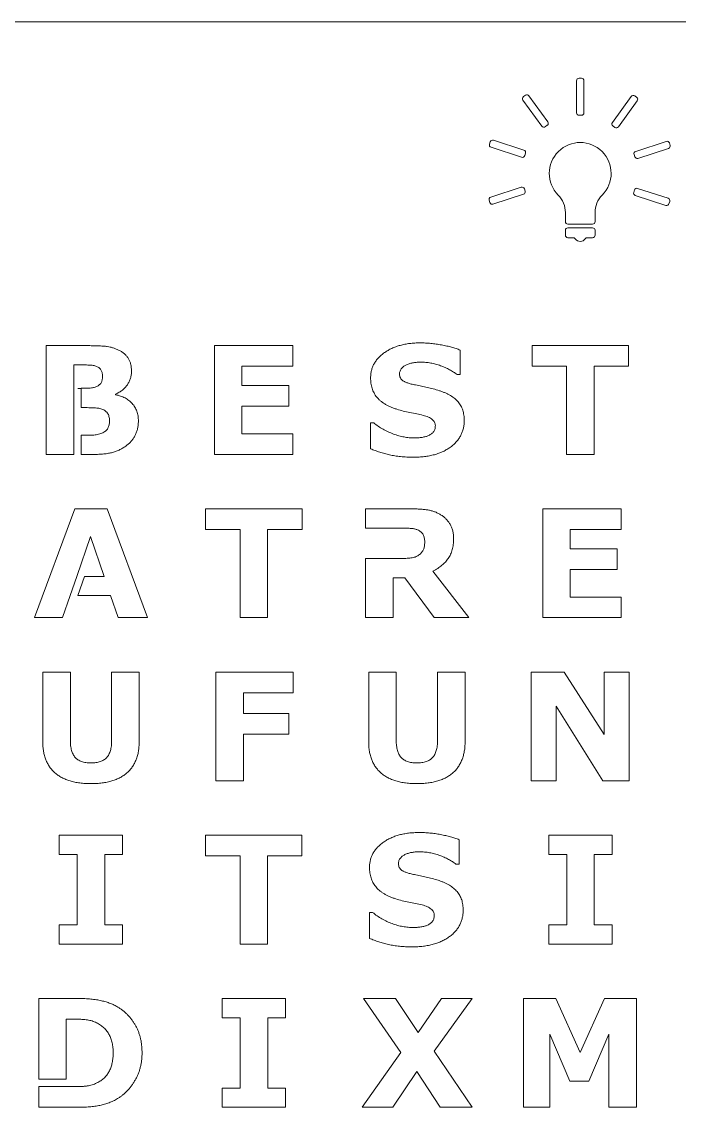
# Model space of a CAD drawing. Header units: millimetres. Extents: x -483 to 483, y -450 to 450.
# Drawn here: x -225.9 to 40.1, y 11 to 450 of the extents above; entities that cross this region are included whole.
import ezdxf

# ---------------------------------------------------------------- set-up
doc = ezdxf.new("R2010")
doc.units = ezdxf.units.MM

msp = doc.modelspace()

# ---------------------------------------------------------------- linework, layer by layer
at = {"color": 7, "linetype": 'Continuous', "lineweight": 15}
for p, q in [((483, 450), (-483, 450)), ((-1.5, 426.14), (-1.5, 413.14)), ((0.5, 427.14), (-0.5, 427.14)), ((1.5, 413.14), (1.5, 426.14)), ((-23.15, 418.3), (-15.51, 407.78)), ((-22.12, 420.28), (-22.93, 419.69)), ((-13.08, 409.54), (-20.73, 420.06)), ((20.63, 419.77), (12.99, 409.25)), ((15.42, 407.48), (23.06, 418)), ((22.84, 419.4), (22.03, 419.99)), ((-0.5, 412.14), (0.5, 412.14)), ((-14.11, 407.56), (-13.31, 408.14)), ((13.21, 407.85), (14.02, 407.26)), ((-36.39, 401.43), (-36.7, 400.48)), ((-22.77, 398.06), (-35.13, 402.07)), ((34.78, 401.6), (22.42, 397.58)), ((36.35, 400), (36.04, 400.96)), ((-36.06, 399.22), (-23.69, 395.2)), ((-22.43, 395.84), (-22.12, 396.8)), ((21.78, 396.32), (22.09, 395.37)), ((23.35, 394.73), (35.71, 398.74)), ((-23.85, 383.07), (-36.21, 379.06)), ((-22.28, 381.48), (-22.59, 382.43)), ((21.93, 381.95), (21.62, 381)), ((35.56, 378.58), (23.19, 382.6)), ((-36.85, 377.8), (-36.54, 376.84)), ((-35.28, 376.2), (-22.92, 380.22)), ((22.27, 379.74), (34.63, 375.73)), ((35.89, 376.37), (36.2, 377.32)), ((-6, 372.83), (-6, 369.15)), ((6, 369.15), (6, 372.83)), ((-6, 365.65), (-6, 363.65)), ((-5, 368.15), (5, 368.15)), ((5, 366.65), (-5, 366.65)), ((6, 363.65), (6, 365.65)), ((-5, 362.65), (-2.86, 362.65)), ((2.86, 362.65), (5, 362.65)), ((-216, 319), (-199.02, 319)), ((-216, 275), (-216, 319)), ((-147.96, 319), (-116.22, 319)), ((-147.96, 275), (-147.96, 319)), ((-116.22, 319), (-116.22, 310.65)), ((-48.57, 317.22), (-48.57, 307.3)), ((-19.49, 319), (19.49, 319)), ((-19.49, 310.65), (-19.49, 319)), ((19.49, 319), (19.49, 310.65)), ((-204.86, 311.2), (-204.86, 275)), ((-203.81, 311.2), (-204.86, 311.2)), ((-136.82, 310.65), (-136.82, 302.85)), ((-116.22, 310.65), (-136.82, 310.65)), ((-48.57, 307.3), (-49.82, 307.3)), ((-5.57, 310.65), (-19.49, 310.65)), ((-5.57, 275), (-5.57, 310.65)), ((5.57, 310.65), (5.57, 275)), ((19.49, 310.65), (5.57, 310.65)), ((-201.86, 301.73), (-203.11, 301.73)), ((-201.86, 293.94), (-201.86, 301.73)), ((-187.9, 299.4), (-187.9, 299.16)), ((-136.82, 302.85), (-117.89, 302.85)), ((-117.89, 302.85), (-117.89, 294.49)), ((-136.82, 294.49), (-136.82, 283.35)), ((-117.89, 294.49), (-136.82, 294.49)), ((-84.78, 287.81), (-83.52, 287.81)), ((-84.78, 277.28), (-84.78, 287.81)), ((-201.86, 275), (-201.86, 282.8)), ((-136.82, 283.35), (-116.22, 283.35)), ((-116.22, 283.35), (-116.22, 275)), ((-204.86, 275), (-216, 275)), ((-196.96, 275), (-201.86, 275)), ((-116.22, 275), (-147.96, 275)), ((5.57, 275), (-5.57, 275)), ((-220.64, 209), (-204.35, 253)), ((-204.35, 253), (-191.26, 253)), ((-191.26, 253), (-174.97, 209)), ((-151.49, 253), (-112.51, 253)), ((-151.49, 244.65), (-151.49, 253)), ((-112.51, 253), (-112.51, 244.65)), ((-86.84, 253), (-68.2, 253)), ((-86.84, 245.2), (-86.84, 253)), ((-15.15, 253), (16.6, 253)), ((-15.15, 209), (-15.15, 253)), ((16.6, 253), (16.6, 244.65)), ((-198.1, 241.77), (-203.64, 225.71)), ((-192.57, 225.71), (-198.1, 241.77)), ((-137.57, 244.65), (-151.49, 244.65)), ((-137.57, 209), (-137.57, 244.65)), ((-126.43, 244.65), (-126.43, 209)), ((-112.51, 244.65), (-126.43, 244.65)), ((-71.76, 245.2), (-86.84, 245.2)), ((-4.01, 244.65), (-4.01, 236.85)), ((16.6, 244.65), (-4.01, 244.65)), ((-86.84, 232.95), (-72.36, 232.95)), ((-86.84, 209), (-86.84, 232.95)), ((-4.01, 236.85), (14.93, 236.85)), ((14.93, 236.85), (14.93, 228.49)), ((-4.01, 228.49), (-4.01, 217.35)), ((14.93, 228.49), (-4.01, 228.49)), ((-203.64, 225.71), (-206.28, 217.91)), ((-203.11, 217.91), (-200.47, 225.71)), ((-200.47, 225.71), (-192.57, 225.71)), ((-75.7, 225.15), (-75.7, 209)), ((-70.91, 225.15), (-75.7, 225.15)), ((-59.1, 209), (-70.91, 225.15)), ((-59.55, 227.87), (-45.06, 209)), ((-206.28, 217.91), (-209.36, 209)), ((-189.93, 217.91), (-203.11, 217.91)), ((-186.85, 209), (-189.93, 217.91)), ((-4.01, 217.35), (16.6, 217.35)), ((16.6, 217.35), (16.6, 209)), ((-209.36, 209), (-220.64, 209)), ((-174.97, 209), (-186.85, 209)), ((-126.43, 209), (-137.57, 209)), ((-75.7, 209), (-86.84, 209)), ((-45.06, 209), (-59.1, 209)), ((16.6, 209), (-15.15, 209)), ((-217.35, 187), (-206.21, 187)), ((-217.35, 158.78), (-217.35, 187)), ((-206.21, 187), (-206.21, 159.37)), ((-189.5, 187), (-178.37, 187)), ((-189.5, 159.37), (-189.5, 187)), ((-178.37, 187), (-178.37, 158.8)), ((-147.34, 187), (-116.15, 187)), ((-147.34, 143), (-147.34, 187)), ((-116.15, 187), (-116.15, 178.65)), ((-85.56, 187), (-74.42, 187)), ((-85.56, 158.78), (-85.56, 187)), ((-74.42, 187), (-74.42, 159.37)), ((-57.71, 187), (-46.57, 187)), ((-57.71, 159.37), (-57.71, 187)), ((-46.57, 187), (-46.57, 158.8)), ((-19.79, 187), (-6.55, 187)), ((-19.79, 143), (-19.79, 187)), ((-6.55, 187), (9.73, 161.8)), ((9.73, 187), (19.76, 187)), ((9.73, 161.8), (9.73, 187)), ((19.76, 187), (19.76, 143)), ((-136.2, 178.65), (-136.2, 170.29)), ((-116.15, 178.65), (-136.2, 178.65)), ((-9.76, 173.2), (-9.76, 143)), ((9.19, 143), (-9.76, 173.2)), ((-136.2, 170.29), (-117.82, 170.29)), ((-117.82, 170.29), (-117.82, 161.94)), ((-136.2, 161.94), (-136.2, 143)), ((-117.82, 161.94), (-136.2, 161.94)), ((-136.2, 143), (-147.34, 143)), ((-9.76, 143), (-19.79, 143)), ((19.76, 143), (9.19, 143)), ((-210.7, 121), (-185.08, 121)), ((-210.7, 113.2), (-210.7, 121)), ((-185.08, 121), (-185.08, 113.2)), ((-151.52, 121), (-112.53, 121)), ((-151.52, 112.65), (-151.52, 121)), ((-112.53, 121), (-112.53, 112.65)), ((-49.01, 119.22), (-49.01, 109.3)), ((-12.7, 121), (12.92, 121)), ((-12.7, 113.2), (-12.7, 121)), ((12.92, 121), (12.92, 113.2)), ((-203.46, 113.2), (-210.7, 113.2)), ((-203.46, 84.8), (-203.46, 113.2)), ((-192.32, 113.2), (-192.32, 84.8)), ((-185.08, 113.2), (-192.32, 113.2)), ((-137.59, 112.65), (-151.52, 112.65)), ((-137.59, 77), (-137.59, 112.65)), ((-126.45, 112.65), (-126.45, 77)), ((-112.53, 112.65), (-126.45, 112.65)), ((-5.46, 113.2), (-12.7, 113.2)), ((-5.46, 84.8), (-5.46, 113.2)), ((5.68, 113.2), (5.68, 84.8)), ((12.92, 113.2), (5.68, 113.2)), ((-49.01, 109.3), (-50.25, 109.3)), ((-85.21, 89.81), (-83.96, 89.81)), ((-85.21, 79.28), (-85.21, 89.81)), ((-210.7, 84.8), (-203.46, 84.8)), ((-210.7, 77), (-210.7, 84.8)), ((-192.32, 84.8), (-185.08, 84.8)), ((-185.08, 84.8), (-185.08, 77)), ((-12.7, 84.8), (-5.46, 84.8)), ((-12.7, 77), (-12.7, 84.8)), ((5.68, 84.8), (12.92, 84.8)), ((12.92, 84.8), (12.92, 77)), ((-185.08, 77), (-210.7, 77)), ((-126.45, 77), (-137.59, 77)), ((12.92, 77), (-12.7, 77)), ((-218.97, 55), (-202.94, 55)), ((-218.97, 22.35), (-218.97, 55)), ((-144.75, 55), (-119.13, 55)), ((-144.75, 47.2), (-144.75, 55)), ((-119.13, 55), (-119.13, 47.2)), ((-87.67, 55), (-74.74, 55)), ((-72.53, 33.17), (-87.67, 55)), ((-74.74, 55), (-65.61, 41.22)), ((-65.61, 41.22), (-56.08, 55)), ((-43.67, 55), (-59.1, 33.63)), ((-56.08, 55), (-43.67, 55)), ((-22.9, 55), (-9.85, 55)), ((-22.9, 11), (-22.9, 55)), ((-9.85, 55), (-0.04, 33.09)), ((-0.04, 33.09), (9.75, 55)), ((9.75, 55), (22.77, 55)), ((22.77, 55), (22.77, 11)), ((-207.83, 46.65), (-207.83, 22.35)), ((-204.9, 46.65), (-207.83, 46.65)), ((-137.51, 47.2), (-144.75, 47.2)), ((-137.51, 18.8), (-137.51, 47.2)), ((-126.37, 47.2), (-126.37, 18.8)), ((-119.13, 47.2), (-126.37, 47.2)), ((-12.32, 40.56), (-12.32, 11)), ((-4.22, 21.58), (-12.32, 40.56)), ((11.63, 40.56), (3.54, 21.58)), ((11.63, 11), (11.63, 40.56)), ((-88.22, 11), (-72.53, 33.17)), ((-59.1, 33.63), (-43.67, 11)), ((-207.83, 22.35), (-218.97, 22.35)), ((-66.07, 25.52), (-75.85, 11)), ((-56.63, 11), (-66.07, 25.52)), ((-218.97, 19.35), (-204.9, 19.35)), ((-218.97, 11), (-218.97, 19.35)), ((-144.75, 18.8), (-137.51, 18.8)), ((-144.75, 11), (-144.75, 18.8)), ((-126.37, 18.8), (-119.13, 18.8)), ((-119.13, 18.8), (-119.13, 11)), ((3.54, 21.58), (-4.22, 21.58)), ((-203.39, 11), (-218.97, 11)), ((-119.13, 11), (-144.75, 11)), ((-75.85, 11), (-88.22, 11)), ((-43.67, 11), (-56.63, 11)), ((-12.32, 11), (-22.9, 11)), ((22.77, 11), (11.63, 11))]:
    msp.add_line(p, q, dxfattribs=at)
for centre, radius, start, end in [((-0.5, 426.14), 1, 90, 180), ((0.5, 426.14), 1, 0, 90), ((-22.34, 418.88), 1, 126, 216), ((-21.53, 419.47), 1, 36, 126), ((21.44, 419.18), 1, 54, 144), ((22.25, 418.59), 1, 324, 54), ((-0.5, 413.14), 1, 180, 270), ((0.5, 413.14), 1, 270, 0), ((-13.89, 408.95), 1, 306, 36), ((13.8, 408.66), 1, 144, 234), ((-14.7, 408.37), 1, 216, 306), ((14.61, 408.07), 1, 234, 324), ((-35.75, 400.17), 1, 162, 252), ((-35.44, 401.12), 1, 72, 162), ((0, 388.65), 12.5, 315.3254, 224.6746), ((35.09, 400.65), 1, 18, 108), ((35.4, 399.7), 1, 288, 18), ((-23.38, 396.15), 1, 252, 342), ((-23.08, 397.1), 1, 342, 72), ((22.73, 396.63), 1, 108, 198), ((23.04, 395.68), 1, 198, 288), ((-23.54, 382.12), 1, 18, 108), ((22.88, 381.65), 1, 72, 162), ((-35.9, 378.1), 1, 108, 198), ((-23.23, 381.17), 1, 288, 18), ((-16, 372.83), 10, 0, 44.6746), ((16, 372.83), 10, 135.3254, 180), ((22.58, 380.69), 1, 162, 252), ((35.25, 377.63), 1, 342, 72), ((-35.59, 377.15), 1, 198, 288), ((34.94, 376.68), 1, 252, 342), ((-5, 369.15), 1, 180, 270), ((5, 369.15), 1, 270, 0), ((-5, 365.65), 1, 90, 180), ((5, 365.65), 1, 0, 90), ((-5, 363.65), 1, 180, 270), ((-2.86, 361.65), 1, 35.0583, 90), ((0, 363.66), 2.5, 215.0583, 324.9417), ((2.86, 361.65), 1, 90, 144.9417), ((5, 363.65), 1, 270, 0)]:
    msp.add_arc(centre, radius, start, end, dxfattribs=at)
for points, knots in [([(-199.02, 319), (-198.59, 319), (-197.77, 318.99), (-196.58, 318.98), (-195.47, 318.95), (-194.46, 318.92), (-193.54, 318.86), (-192.7, 318.8), (-191.96, 318.74), (-191.08, 318.62), (-190.03, 318.44), (-188.81, 318.09), (-187.6, 317.65), (-186.81, 317.27), (-186.41, 317.09)], [0, 0, 0, 0, 0.099262, 0.19178, 0.276884, 0.355934, 0.427623, 0.492619, 0.550268, 0.602028, 0.698842, 0.796975, 0.896951, 1, 1, 1, 1]), ([(-186.41, 317.09), (-186.01, 316.87), (-185.24, 316.44), (-184.22, 315.63), (-183.35, 314.72), (-182.67, 313.69), (-182.13, 312.58), (-181.74, 311.39), (-181.52, 310.12), (-181.49, 309.25), (-181.47, 308.8)], [0, 0, 0, 0, 0.132823, 0.2592421, 0.3812591, 0.5018032, 0.6221052, 0.7433459, 0.8691319, 1, 1, 1, 1]), ([(-84.78, 306.01), (-84.76, 306.52), (-84.73, 307.52), (-84.46, 308.98), (-84.01, 310.37), (-83.4, 311.69), (-82.6, 312.93), (-81.64, 314.11), (-80.48, 315.19), (-79.17, 316.2), (-77.73, 317.12), (-76.17, 317.93), (-74.51, 318.6), (-72.76, 319.16), (-70.9, 319.58), (-68.95, 319.9), (-66.89, 320.08), (-65.49, 320.1), (-64.77, 320.11)], [0, 0, 0, 0, 0.0559369, 0.1100829, 0.1630653, 0.2158889, 0.2697104, 0.325035, 0.3828176, 0.4437768, 0.5068987, 0.5708405, 0.6363835, 0.7036995, 0.7731363, 0.8455363, 0.9211459, 1, 1, 1, 1]), ([(-64.77, 320.11), (-64.04, 320.1), (-62.57, 320.08), (-60.38, 319.92), (-58.2, 319.68), (-56.06, 319.3), (-53.99, 318.88), (-52.05, 318.39), (-50.25, 317.85), (-49.12, 317.43), (-48.57, 317.22)], [0, 0, 0, 0, 0.133176, 0.266126, 0.398568, 0.530934, 0.659943, 0.780938, 0.894299, 1, 1, 1, 1]), ([(-64.55, 312.32), (-65.03, 312.31), (-66, 312.29), (-67.44, 312.12), (-68.87, 311.84), (-69.76, 311.48), (-70.21, 311.3)], [0, 0, 0, 0, 0.2497806, 0.5010279, 0.7502511, 1, 1, 1, 1]), ([(-49.82, 307.3), (-50.29, 307.66), (-51.26, 308.37), (-52.86, 309.3), (-54.61, 310.15), (-56.49, 310.9), (-58.45, 311.54), (-60.47, 311.99), (-62.5, 312.27), (-63.87, 312.3), (-64.55, 312.32)], [0, 0, 0, 0, 0.111533, 0.227614, 0.350565, 0.479619, 0.611248, 0.741436, 0.870674, 1, 1, 1, 1]), ([(-195.62, 310.63), (-195.84, 310.71), (-196.29, 310.87), (-197.02, 311.02), (-197.82, 311.12), (-198.72, 311.17), (-199.74, 311.18), (-200.94, 311.2), (-202.31, 311.2), (-203.29, 311.2), (-203.81, 311.2)], [0, 0, 0, 0, 0.083395, 0.172985, 0.270856, 0.377586, 0.49997, 0.643449, 0.811177, 1, 1, 1, 1]), ([(-193.17, 306.76), (-193.19, 307.13), (-193.25, 307.9), (-193.6, 308.82), (-194.01, 309.51), (-194.45, 309.97), (-194.99, 310.35), (-195.41, 310.53), (-195.62, 310.63)], [0, 0, 0, 0, 0.229389, 0.470421, 0.59589, 0.723064, 0.855904, 1, 1, 1, 1]), ([(-181.47, 308.8), (-181.49, 308.29), (-181.53, 307.27), (-181.85, 305.8), (-182.39, 304.43), (-183.12, 303.16), (-184.05, 302), (-185.17, 301), (-186.45, 300.1), (-187.41, 299.64), (-187.9, 299.4)], [0, 0, 0, 0, 0.127632, 0.250536, 0.371043, 0.491601, 0.613395, 0.737139, 0.86486, 1, 1, 1, 1]), ([(-70.21, 311.3), (-70.4, 311.21), (-70.78, 311.03), (-71.31, 310.69), (-71.81, 310.29), (-72.24, 309.82), (-72.62, 309.31), (-72.89, 308.75), (-73.05, 308.15), (-73.07, 307.74), (-73.08, 307.53)], [0, 0, 0, 0, 0.125616, 0.251148, 0.376799, 0.505582, 0.631149, 0.754446, 0.874732, 1, 1, 1, 1]), ([(-73.08, 307.53), (-73.07, 307.25), (-73.04, 306.71), (-72.77, 305.96), (-72.34, 305.31), (-71.83, 304.87), (-71.33, 304.56), (-70.88, 304.34), (-70.35, 304.13), (-69.74, 303.91), (-69.07, 303.69), (-68.32, 303.48), (-67.49, 303.28), (-66.91, 303.16), (-66.61, 303.09)], [0, 0, 0, 0, 0.097818, 0.186921, 0.276025, 0.367931, 0.419388, 0.478308, 0.54512, 0.619496, 0.702507, 0.792994, 0.892054, 1, 1, 1, 1]), ([(-195.62, 302.42), (-195.39, 302.54), (-194.94, 302.76), (-194.37, 303.2), (-193.92, 303.66), (-193.62, 304.21), (-193.42, 304.79), (-193.27, 305.41), (-193.18, 306.07), (-193.17, 306.52), (-193.17, 306.76)], [0, 0, 0, 0, 0.148173, 0.279673, 0.399735, 0.512245, 0.626817, 0.744337, 0.869394, 1, 1, 1, 1]), ([(-74.14, 293.28), (-74.6, 293.43), (-75.49, 293.73), (-76.76, 294.24), (-77.93, 294.8), (-79.01, 295.4), (-79.97, 296.05), (-80.85, 296.73), (-81.63, 297.45), (-82.31, 298.21), (-82.89, 299.03), (-83.4, 299.88), (-83.83, 300.79), (-84.17, 301.74), (-84.45, 302.74), (-84.63, 303.79), (-84.76, 304.88), (-84.77, 305.63), (-84.78, 306.01)], [0, 0, 0, 0, 0.08044, 0.156585, 0.228391, 0.296587, 0.361095, 0.422419, 0.481265, 0.537444, 0.592869, 0.647934, 0.703088, 0.759686, 0.816812, 0.875805, 0.936626, 1, 1, 1, 1]), ([(-66.61, 303.09), (-65.8, 302.93), (-64.22, 302.6), (-61.84, 302.11), (-59.42, 301.56), (-57.8, 301.05), (-56.96, 300.79)], [0, 0, 0, 0, 0.248937, 0.488249, 0.733568, 1, 1, 1, 1]), ([(-203.11, 301.73), (-202.68, 301.74), (-201.86, 301.74), (-200.68, 301.76), (-199.6, 301.78), (-198.61, 301.81), (-197.72, 301.87), (-196.93, 302.01), (-196.23, 302.17), (-195.82, 302.34), (-195.62, 302.42)], [0, 0, 0, 0, 0.169172, 0.325698, 0.468439, 0.598561, 0.716303, 0.822439, 0.91622, 1, 1, 1, 1]), ([(-187.9, 299.16), (-187.56, 299.08), (-186.88, 298.93), (-185.9, 298.62), (-184.97, 298.27), (-184.1, 297.85), (-183.28, 297.38), (-182.52, 296.85), (-181.81, 296.26), (-181.17, 295.61), (-180.58, 294.91), (-180.07, 294.15), (-179.65, 293.34), (-179.28, 292.48), (-179.02, 291.56), (-178.83, 290.58), (-178.7, 289.56), (-178.69, 288.86), (-178.69, 288.5)], [0, 0, 0, 0, 0.068873, 0.134981, 0.199011, 0.261503, 0.322577, 0.382439, 0.442021, 0.50098, 0.559769, 0.618677, 0.677899, 0.737747, 0.799967, 0.863719, 0.930104, 1, 1, 1, 1]), ([(-56.96, 300.79), (-56.55, 300.65), (-55.73, 300.37), (-54.57, 299.89), (-53.49, 299.37), (-52.49, 298.83), (-51.58, 298.24), (-50.75, 297.61), (-50.01, 296.94), (-49.35, 296.23), (-48.77, 295.48), (-48.27, 294.67), (-47.85, 293.81), (-47.49, 292.9), (-47.24, 291.93), (-47.05, 290.9), (-46.92, 289.83), (-46.91, 289.09), (-46.9, 288.72)], [0, 0, 0, 0, 0.077337, 0.151283, 0.220926, 0.287867, 0.351302, 0.412155, 0.470706, 0.527061, 0.582404, 0.637654, 0.694047, 0.750931, 0.809631, 0.870407, 0.934113, 1, 1, 1, 1]), ([(-193.93, 293.48), (-194.17, 293.55), (-194.69, 293.68), (-195.54, 293.8), (-196.51, 293.88), (-197.99, 293.91), (-199.79, 293.93), (-201.22, 293.93), (-201.86, 293.94)], [0, 0, 0, 0, 0.0873878, 0.187854, 0.3018429, 0.4308774, 0.7093049, 0.9368185, 0.9368185, 0.9368185, 0.9368185]), ([(-190.38, 288.47), (-190.39, 288.81), (-190.41, 289.44), (-190.56, 290.34), (-190.8, 291.11), (-191.17, 291.77), (-191.66, 292.33), (-192.29, 292.8), (-193.06, 293.2), (-193.63, 293.38), (-193.93, 293.48)], [0, 0, 0, 0, 0.150116, 0.282481, 0.402226, 0.510431, 0.616689, 0.731971, 0.858558, 1, 1, 1, 1]), ([(-63.51, 290.82), (-64.37, 291.02), (-66.15, 291.42), (-68.86, 291.92), (-71.55, 292.49), (-73.29, 293.02), (-74.14, 293.28)], [0, 0, 0, 0, 0.2440252, 0.500664, 0.7560997, 1, 1, 1, 1]), ([(-58.6, 286.65), (-58.61, 286.89), (-58.64, 287.36), (-58.9, 288.04), (-59.3, 288.66), (-59.86, 289.22), (-60.56, 289.72), (-61.41, 290.16), (-62.41, 290.54), (-63.13, 290.72), (-63.51, 290.82)], [0, 0, 0, 0, 0.103197, 0.202916, 0.307018, 0.419364, 0.542977, 0.678385, 0.831251, 1, 1, 1, 1]), ([(-193.46, 283.61), (-193.19, 283.74), (-192.67, 283.98), (-191.98, 284.44), (-191.44, 284.98), (-191.02, 285.59), (-190.75, 286.25), (-190.53, 286.95), (-190.41, 287.7), (-190.39, 288.21), (-190.38, 288.47)], [0, 0, 0, 0, 0.14705, 0.2801304, 0.4018708, 0.5177272, 0.6333599, 0.7512272, 0.8727957, 1, 1, 1, 1]), ([(-178.69, 288.5), (-178.7, 287.98), (-178.73, 286.96), (-178.98, 285.48), (-179.38, 284.09), (-179.94, 282.78), (-180.64, 281.58), (-181.45, 280.47), (-182.39, 279.47), (-183.11, 278.9), (-183.47, 278.61)], [0, 0, 0, 0, 0.136856, 0.266909, 0.394034, 0.517861, 0.639663, 0.759245, 0.879157, 1, 1, 1, 1]), ([(-83.52, 287.81), (-82.92, 287.33), (-81.73, 286.39), (-79.77, 285.17), (-77.73, 284.11), (-75.6, 283.24), (-73.44, 282.55), (-71.3, 282.07), (-69.2, 281.74), (-67.81, 281.7), (-67.13, 281.68)], [0, 0, 0, 0, 0.128828, 0.256899, 0.38588, 0.515645, 0.643731, 0.766367, 0.885201, 1, 1, 1, 1]), ([(-46.9, 288.72), (-46.92, 288.18), (-46.95, 287.12), (-47.22, 285.58), (-47.66, 284.12), (-48.26, 282.72), (-49.05, 281.41), (-50.02, 280.19), (-51.15, 279.03), (-52.45, 277.97), (-53.9, 277), (-55.48, 276.17), (-57.19, 275.46), (-59.01, 274.88), (-60.97, 274.44), (-63.04, 274.12), (-65.24, 273.91), (-66.75, 273.9), (-67.52, 273.89)], [0, 0, 0, 0, 0.05671, 0.111359, 0.164718, 0.217491, 0.271035, 0.325533, 0.382027, 0.441403, 0.502527, 0.56524, 0.629872, 0.697052, 0.767371, 0.841096, 0.918552, 1, 1, 1, 1]), ([(-61.61, 282.54), (-61.4, 282.64), (-60.99, 282.83), (-60.42, 283.19), (-59.9, 283.58), (-59.44, 284), (-59.05, 284.52), (-58.78, 285.14), (-58.63, 285.86), (-58.61, 286.38), (-58.6, 286.65)], [0, 0, 0, 0, 0.1280934, 0.2517308, 0.3675757, 0.4812696, 0.5961598, 0.7165284, 0.8501178, 1, 1, 1, 1]), ([(-201.86, 282.8), (-201.86, 282.8), (-201.52, 282.8), (-200.89, 282.79), (-200, 282.81), (-199.19, 282.8), (-198.47, 282.82), (-197.82, 282.81), (-197.09, 282.82), (-196.24, 282.86), (-195.27, 283.03), (-194.34, 283.25), (-193.76, 283.49), (-193.46, 283.61)], [0.2041793, 0.2041793, 0.2041793, 0.2041793, 0.2068444, 0.2980514, 0.3819332, 0.4568532, 0.5252633, 0.5847107, 0.6368353, 0.7314715, 0.8230449, 0.9121221, 1, 1, 1, 1]), ([(-67.13, 281.68), (-66.94, 281.68), (-66.54, 281.68), (-65.89, 281.74), (-65.17, 281.78), (-64.39, 281.87), (-63.6, 281.97), (-62.86, 282.14), (-62.2, 282.3), (-61.8, 282.46), (-61.61, 282.54)], [0, 0, 0, 0, 0.1008, 0.215806, 0.344841, 0.489877, 0.635484, 0.770207, 0.890565, 1, 1, 1, 1]), ([(-183.47, 278.61), (-183.9, 278.3), (-184.77, 277.68), (-186.16, 276.92), (-187.61, 276.29), (-189.15, 275.79), (-190.83, 275.42), (-192.69, 275.19), (-194.76, 275.03), (-196.21, 275.01), (-196.96, 275)], [0, 0, 0, 0, 0.11251, 0.223525, 0.33406, 0.445724, 0.563999, 0.695318, 0.840516, 1, 1, 1, 1]), ([(-67.52, 273.89), (-68.41, 273.9), (-70.13, 273.92), (-72.62, 274.11), (-74.94, 274.39), (-77.09, 274.82), (-79.12, 275.34), (-81.07, 275.91), (-82.95, 276.56), (-84.17, 277.04), (-84.78, 277.28)], [0, 0, 0, 0, 0.150402, 0.291315, 0.423086, 0.545763, 0.662916, 0.777664, 0.889858, 1, 1, 1, 1]), ([(-68.2, 253), (-67.59, 253), (-66.41, 252.99), (-64.7, 252.9), (-63.12, 252.76), (-61.65, 252.58), (-60.28, 252.29), (-58.96, 251.88), (-57.69, 251.33), (-56.88, 250.87), (-56.48, 250.64)], [0, 0, 0, 0, 0.1522193, 0.2931192, 0.4235738, 0.5437945, 0.6582721, 0.7711264, 0.8852884, 1, 1, 1, 1]), ([(-56.48, 250.64), (-56.09, 250.39), (-55.32, 249.88), (-54.29, 248.96), (-53.38, 247.95), (-52.59, 246.82), (-51.96, 245.55), (-51.51, 244.14), (-51.23, 242.58), (-51.21, 241.49), (-51.19, 240.92)], [0, 0, 0, 0, 0.120068, 0.237861, 0.354535, 0.471903, 0.592473, 0.718465, 0.853774, 1, 1, 1, 1]), ([(-65.77, 244.5), (-65.96, 244.57), (-66.35, 244.73), (-66.97, 244.9), (-67.64, 245.02), (-68.63, 245.12), (-70.01, 245.19), (-71.15, 245.2), (-71.76, 245.2)], [0, 0, 0, 0, 0.101056, 0.206675, 0.318736, 0.436854, 0.699277, 1, 1, 1, 1]), ([(-62.89, 239.64), (-62.9, 239.92), (-62.91, 240.45), (-63.03, 241.22), (-63.24, 241.93), (-63.52, 242.58), (-63.91, 243.17), (-64.42, 243.69), (-65.04, 244.15), (-65.52, 244.38), (-65.77, 244.5)], [0, 0, 0, 0, 0.137336, 0.265973, 0.386143, 0.503113, 0.617626, 0.736057, 0.863105, 1, 1, 1, 1]), ([(-65.06, 234.48), (-64.88, 234.64), (-64.53, 234.95), (-64.07, 235.46), (-63.7, 236), (-63.39, 236.57), (-63.16, 237.21), (-63, 237.94), (-62.91, 238.76), (-62.89, 239.34), (-62.89, 239.64)], [0, 0, 0, 0, 0.123765, 0.240191, 0.352963, 0.461279, 0.575693, 0.701499, 0.842951, 1, 1, 1, 1]), ([(-51.19, 240.92), (-51.2, 240.52), (-51.21, 239.75), (-51.32, 238.61), (-51.48, 237.53), (-51.72, 236.51), (-52.02, 235.54), (-52.39, 234.62), (-52.84, 233.77), (-53.35, 232.97), (-53.93, 232.22), (-54.55, 231.49), (-55.24, 230.81), (-55.99, 230.15), (-56.79, 229.52), (-57.65, 228.93), (-58.57, 228.37), (-59.22, 228.04), (-59.55, 227.87)], [0, 0, 0, 0, 0.07242, 0.141403, 0.207687, 0.271134, 0.332631, 0.392584, 0.450959, 0.507978, 0.565259, 0.623317, 0.68235, 0.742247, 0.803976, 0.867437, 0.932863, 1, 1, 1, 1]), ([(-72.36, 232.95), (-71.95, 232.95), (-71.15, 232.96), (-70.01, 233.01), (-68.97, 233.09), (-68.04, 233.2), (-67.18, 233.38), (-66.4, 233.65), (-65.69, 234.02), (-65.27, 234.33), (-65.06, 234.48)], [0, 0, 0, 0, 0.163575, 0.314709, 0.450065, 0.573492, 0.687008, 0.794802, 0.898147, 1, 1, 1, 1]), ([(-197.88, 141.89), (-198.65, 141.9), (-200.16, 141.93), (-202.35, 142.13), (-204.4, 142.46), (-206.3, 142.94), (-208.05, 143.55), (-209.67, 144.3), (-211.13, 145.19), (-212.44, 146.22), (-213.61, 147.37), (-214.62, 148.65), (-215.46, 150.05), (-216.15, 151.57), (-216.69, 153.21), (-217.08, 154.96), (-217.31, 156.83), (-217.34, 158.12), (-217.35, 158.78)], [0, 0, 0, 0, 0.0793312, 0.1539083, 0.2240993, 0.2903355, 0.3534086, 0.4135036, 0.4714032, 0.5276897, 0.5831331, 0.638123, 0.6934843, 0.749756, 0.8080474, 0.8687028, 0.9324868, 1, 1, 1, 1]), ([(-206.21, 159.37), (-206.21, 159), (-206.19, 158.28), (-206.11, 157.23), (-205.95, 156.26), (-205.74, 155.36), (-205.47, 154.53), (-205.12, 153.78), (-204.74, 153.09), (-204.27, 152.49), (-203.74, 151.95), (-203.12, 151.5), (-202.43, 151.1), (-201.67, 150.79), (-200.83, 150.53), (-199.91, 150.36), (-198.92, 150.26), (-198.23, 150.25), (-197.88, 150.24)], [0, 0, 0, 0, 0.0780882, 0.1515139, 0.2206841, 0.2845788, 0.3457047, 0.4032849, 0.4581944, 0.5112476, 0.5638504, 0.6170226, 0.6719321, 0.7293442, 0.7904944, 0.855671, 0.9255685, 1, 1, 1, 1]), ([(-197.88, 150.24), (-197.53, 150.25), (-196.85, 150.26), (-195.87, 150.37), (-194.96, 150.53), (-194.12, 150.76), (-193.36, 151.07), (-192.66, 151.44), (-192.05, 151.89), (-191.5, 152.4), (-191.02, 152.99), (-190.62, 153.67), (-190.27, 154.42), (-189.99, 155.26), (-189.76, 156.17), (-189.61, 157.16), (-189.53, 158.24), (-189.51, 158.98), (-189.5, 159.37)], [0, 0, 0, 0, 0.073561, 0.142003, 0.206241, 0.266835, 0.323814, 0.378466, 0.43109, 0.482676, 0.534963, 0.589776, 0.647406, 0.708316, 0.774042, 0.844168, 0.919151, 1, 1, 1, 1]), ([(-178.37, 158.8), (-178.38, 158.14), (-178.41, 156.85), (-178.63, 154.97), (-179.03, 153.22), (-179.57, 151.58), (-180.26, 150.06), (-181.11, 148.65), (-182.13, 147.37), (-183.29, 146.22), (-184.61, 145.19), (-186.08, 144.3), (-187.69, 143.56), (-189.44, 142.93), (-191.35, 142.46), (-193.4, 142.13), (-195.59, 141.93), (-197.1, 141.9), (-197.88, 141.89)], [0, 0, 0, 0, 0.067398, 0.131366, 0.192206, 0.250398, 0.306965, 0.362232, 0.417311, 0.47266, 0.52885, 0.586903, 0.646896, 0.709583, 0.775992, 0.846355, 0.920804, 1, 1, 1, 1]), ([(-66.08, 141.89), (-66.86, 141.9), (-68.37, 141.93), (-70.56, 142.13), (-72.6, 142.46), (-74.5, 142.94), (-76.25, 143.55), (-77.87, 144.3), (-79.33, 145.19), (-80.65, 146.22), (-81.81, 147.37), (-82.82, 148.65), (-83.67, 150.05), (-84.36, 151.57), (-84.89, 153.21), (-85.29, 154.96), (-85.51, 156.83), (-85.54, 158.12), (-85.56, 158.78)], [0, 0, 0, 0, 0.0793312, 0.1539083, 0.2240993, 0.2903355, 0.3534086, 0.4135036, 0.4714032, 0.5276897, 0.5831331, 0.638123, 0.6934843, 0.749756, 0.8080474, 0.8687028, 0.9324868, 1, 1, 1, 1]), ([(-74.42, 159.37), (-74.41, 159), (-74.39, 158.28), (-74.31, 157.23), (-74.15, 156.26), (-73.95, 155.36), (-73.67, 154.53), (-73.33, 153.78), (-72.94, 153.09), (-72.47, 152.49), (-71.94, 151.95), (-71.32, 151.5), (-70.64, 151.1), (-69.87, 150.79), (-69.03, 150.53), (-68.11, 150.36), (-67.12, 150.26), (-66.43, 150.25), (-66.08, 150.24)], [0, 0, 0, 0, 0.078088, 0.151514, 0.220684, 0.284579, 0.345705, 0.403285, 0.458194, 0.511248, 0.56385, 0.617023, 0.671932, 0.729344, 0.790494, 0.855671, 0.925568, 1, 1, 1, 1]), ([(-66.08, 150.24), (-65.73, 150.25), (-65.05, 150.26), (-64.07, 150.37), (-63.16, 150.53), (-62.32, 150.76), (-61.56, 151.07), (-60.87, 151.44), (-60.25, 151.89), (-59.7, 152.4), (-59.23, 152.99), (-58.82, 153.67), (-58.47, 154.42), (-58.2, 155.26), (-57.97, 156.17), (-57.81, 157.16), (-57.73, 158.24), (-57.72, 158.98), (-57.71, 159.37)], [0, 0, 0, 0, 0.073561, 0.142003, 0.206241, 0.266835, 0.323814, 0.378466, 0.43109, 0.482676, 0.534963, 0.589776, 0.647406, 0.708316, 0.774042, 0.844168, 0.919151, 1, 1, 1, 1]), ([(-46.57, 158.8), (-46.58, 158.14), (-46.61, 156.85), (-46.84, 154.97), (-47.23, 153.22), (-47.77, 151.58), (-48.47, 150.06), (-49.31, 148.65), (-50.33, 147.37), (-51.5, 146.22), (-52.81, 145.19), (-54.28, 144.3), (-55.89, 143.56), (-57.65, 142.93), (-59.55, 142.46), (-61.6, 142.13), (-63.79, 141.93), (-65.3, 141.9), (-66.08, 141.89)], [0, 0, 0, 0, 0.067398, 0.131366, 0.192206, 0.250398, 0.306965, 0.362232, 0.417311, 0.47266, 0.52885, 0.586903, 0.646896, 0.709583, 0.775992, 0.846355, 0.920804, 1, 1, 1, 1]), ([(-85.21, 108.01), (-85.2, 108.52), (-85.16, 109.52), (-84.9, 110.98), (-84.45, 112.37), (-83.84, 113.69), (-83.03, 114.93), (-82.07, 116.11), (-80.92, 117.19), (-79.61, 118.2), (-78.16, 119.12), (-76.6, 119.93), (-74.95, 120.6), (-73.19, 121.16), (-71.34, 121.58), (-69.38, 121.9), (-67.33, 122.08), (-65.92, 122.1), (-65.21, 122.11)], [0, 0, 0, 0, 0.055937, 0.110083, 0.163065, 0.215889, 0.26971, 0.325035, 0.382818, 0.443777, 0.506899, 0.57084, 0.636384, 0.7037, 0.773136, 0.845536, 0.921146, 1, 1, 1, 1]), ([(-65.21, 122.11), (-64.47, 122.1), (-63, 122.08), (-60.81, 121.92), (-58.63, 121.68), (-56.49, 121.3), (-54.43, 120.88), (-52.48, 120.39), (-50.69, 119.85), (-49.56, 119.43), (-49.01, 119.22)], [0, 0, 0, 0, 0.133176, 0.266126, 0.398568, 0.530934, 0.659943, 0.780938, 0.894299, 1, 1, 1, 1]), ([(-64.99, 114.32), (-65.47, 114.31), (-66.44, 114.29), (-67.88, 114.12), (-69.3, 113.84), (-70.2, 113.48), (-70.65, 113.3)], [0, 0, 0, 0, 0.249781, 0.501028, 0.750251, 1, 1, 1, 1]), ([(-50.25, 109.3), (-50.73, 109.66), (-51.69, 110.37), (-53.3, 111.3), (-55.04, 112.15), (-56.93, 112.9), (-58.89, 113.54), (-60.91, 113.99), (-62.94, 114.27), (-64.31, 114.3), (-64.99, 114.32)], [0, 0, 0, 0, 0.111533, 0.227614, 0.350565, 0.479619, 0.611248, 0.741436, 0.870674, 1, 1, 1, 1]), ([(-70.65, 113.3), (-70.84, 113.21), (-71.22, 113.03), (-71.75, 112.69), (-72.24, 112.29), (-72.68, 111.82), (-73.05, 111.31), (-73.32, 110.75), (-73.49, 110.15), (-73.51, 109.74), (-73.52, 109.53)], [0, 0, 0, 0, 0.125616, 0.251148, 0.376799, 0.505582, 0.631149, 0.754446, 0.874732, 1, 1, 1, 1]), ([(-74.58, 95.28), (-75.04, 95.43), (-75.92, 95.73), (-77.2, 96.24), (-78.37, 96.8), (-79.44, 97.4), (-80.41, 98.05), (-81.29, 98.73), (-82.06, 99.45), (-82.74, 100.21), (-83.33, 101.03), (-83.83, 101.88), (-84.27, 102.79), (-84.61, 103.74), (-84.88, 104.74), (-85.07, 105.79), (-85.2, 106.88), (-85.21, 107.63), (-85.21, 108.01)], [0, 0, 0, 0, 0.08044, 0.156585, 0.228391, 0.296587, 0.361095, 0.422419, 0.481265, 0.537444, 0.592869, 0.647934, 0.703088, 0.759686, 0.816812, 0.875805, 0.936626, 1, 1, 1, 1]), ([(-73.52, 109.53), (-73.5, 109.25), (-73.47, 108.71), (-73.21, 107.96), (-72.77, 107.31), (-72.26, 106.87), (-71.77, 106.56), (-71.31, 106.34), (-70.78, 106.13), (-70.18, 105.91), (-69.5, 105.69), (-68.75, 105.48), (-67.92, 105.28), (-67.34, 105.16), (-67.04, 105.09)], [0, 0, 0, 0, 0.097818, 0.186921, 0.276025, 0.367931, 0.419388, 0.478308, 0.54512, 0.619496, 0.702507, 0.792994, 0.892054, 1, 1, 1, 1]), ([(-67.04, 105.09), (-66.24, 104.93), (-64.65, 104.6), (-62.28, 104.11), (-59.86, 103.56), (-58.24, 103.05), (-57.4, 102.79)], [0, 0, 0, 0, 0.248937, 0.488249, 0.733568, 1, 1, 1, 1]), ([(-57.4, 102.79), (-56.98, 102.65), (-56.17, 102.37), (-55.01, 101.89), (-53.93, 101.37), (-52.93, 100.83), (-52.02, 100.24), (-51.19, 99.61), (-50.45, 98.94), (-49.79, 98.23), (-49.21, 97.48), (-48.71, 96.67), (-48.28, 95.81), (-47.93, 94.9), (-47.67, 93.93), (-47.48, 92.9), (-47.35, 91.83), (-47.34, 91.09), (-47.34, 90.72)], [0, 0, 0, 0, 0.077337, 0.151283, 0.220926, 0.287867, 0.351302, 0.412155, 0.470706, 0.527061, 0.582404, 0.637654, 0.694047, 0.750931, 0.809631, 0.870407, 0.934113, 1, 1, 1, 1]), ([(-63.94, 92.82), (-64.81, 93.02), (-66.59, 93.42), (-69.29, 93.92), (-71.99, 94.49), (-73.73, 95.02), (-74.58, 95.28)], [0, 0, 0, 0, 0.244025, 0.500664, 0.7561, 1, 1, 1, 1]), ([(-59.04, 88.65), (-59.05, 88.89), (-59.08, 89.36), (-59.33, 90.04), (-59.73, 90.66), (-60.3, 91.22), (-61, 91.72), (-61.85, 92.16), (-62.84, 92.54), (-63.56, 92.72), (-63.94, 92.82)], [0, 0, 0, 0, 0.1031969, 0.2029156, 0.3070184, 0.4193638, 0.5429775, 0.6783849, 0.8312512, 1, 1, 1, 1]), ([(-83.96, 89.81), (-83.36, 89.33), (-82.16, 88.39), (-80.21, 87.17), (-78.17, 86.11), (-76.03, 85.24), (-73.88, 84.55), (-71.73, 84.07), (-69.64, 83.74), (-68.25, 83.7), (-67.56, 83.68)], [0, 0, 0, 0, 0.128828, 0.256899, 0.38588, 0.515645, 0.643731, 0.766367, 0.885201, 1, 1, 1, 1]), ([(-47.34, 90.72), (-47.36, 90.18), (-47.39, 89.12), (-47.66, 87.58), (-48.09, 86.12), (-48.7, 84.72), (-49.48, 83.41), (-50.46, 82.19), (-51.58, 81.03), (-52.89, 79.97), (-54.33, 79), (-55.92, 78.17), (-57.62, 77.46), (-59.45, 76.88), (-61.4, 76.44), (-63.48, 76.12), (-65.68, 75.91), (-67.18, 75.9), (-67.96, 75.89)], [0, 0, 0, 0, 0.05671, 0.111359, 0.164718, 0.217491, 0.271035, 0.325533, 0.382027, 0.441403, 0.502527, 0.56524, 0.629872, 0.697052, 0.767371, 0.841096, 0.918552, 1, 1, 1, 1]), ([(-62.05, 84.54), (-61.84, 84.64), (-61.42, 84.83), (-60.85, 85.19), (-60.34, 85.58), (-59.87, 86), (-59.49, 86.52), (-59.21, 87.14), (-59.06, 87.86), (-59.04, 88.38), (-59.04, 88.65)], [0, 0, 0, 0, 0.128093, 0.251731, 0.367576, 0.48127, 0.59616, 0.716528, 0.850118, 1, 1, 1, 1]), ([(-67.56, 83.68), (-67.38, 83.68), (-66.97, 83.68), (-66.33, 83.74), (-65.6, 83.78), (-64.82, 83.87), (-64.03, 83.97), (-63.3, 84.14), (-62.64, 84.3), (-62.24, 84.46), (-62.05, 84.54)], [0, 0, 0, 0, 0.1008003, 0.2158057, 0.3448406, 0.4898768, 0.6354839, 0.7702069, 0.8905652, 1, 1, 1, 1]), ([(-67.96, 75.89), (-68.84, 75.9), (-70.56, 75.92), (-73.06, 76.11), (-75.37, 76.39), (-77.53, 76.82), (-79.55, 77.34), (-81.5, 77.91), (-83.39, 78.56), (-84.61, 79.04), (-85.21, 79.28)], [0, 0, 0, 0, 0.150402, 0.291315, 0.423086, 0.545763, 0.662916, 0.777664, 0.889858, 1, 1, 1, 1]), ([(-202.94, 55), (-202.07, 54.99), (-200.39, 54.98), (-197.97, 54.8), (-195.72, 54.53), (-193.66, 54.12), (-191.77, 53.64), (-190.04, 53.04), (-188.45, 52.38), (-187.49, 51.82), (-187.03, 51.55)], [0, 0, 0, 0, 0.158399, 0.305532, 0.442248, 0.569175, 0.687613, 0.798128, 0.90217, 1, 1, 1, 1]), ([(-187.03, 51.55), (-186.65, 51.31), (-185.91, 50.84), (-184.85, 50.06), (-183.87, 49.19), (-182.93, 48.29), (-182.06, 47.32), (-181.25, 46.29), (-180.5, 45.2), (-179.81, 44.06), (-179.19, 42.85), (-178.67, 41.59), (-178.21, 40.28), (-177.84, 38.91), (-177.55, 37.5), (-177.35, 36.03), (-177.23, 34.51), (-177.21, 33.48), (-177.2, 32.96)], [0, 0, 0, 0, 0.0602527, 0.1198128, 0.178889, 0.2378224, 0.2968299, 0.3561696, 0.4160952, 0.4768533, 0.5381481, 0.6002783, 0.6629809, 0.7272729, 0.79257, 0.8595418, 0.9288802, 1, 1, 1, 1]), ([(-195.64, 45.18), (-195.94, 45.32), (-196.53, 45.59), (-197.44, 45.91), (-198.36, 46.16), (-199.33, 46.35), (-200.41, 46.49), (-201.7, 46.58), (-203.22, 46.64), (-204.31, 46.64), (-204.9, 46.65)], [0, 0, 0, 0, 0.103371, 0.204888, 0.305955, 0.405334, 0.517582, 0.65315, 0.814219, 1, 1, 1, 1]), ([(-188.9, 33.03), (-188.9, 33.38), (-188.91, 34.07), (-188.99, 35.09), (-189.11, 36.07), (-189.28, 37.02), (-189.52, 37.92), (-189.8, 38.78), (-190.12, 39.61), (-190.51, 40.39), (-190.94, 41.14), (-191.44, 41.84), (-191.99, 42.51), (-192.6, 43.13), (-193.27, 43.71), (-194.01, 44.25), (-194.8, 44.75), (-195.36, 45.04), (-195.64, 45.18)], [0, 0, 0, 0, 0.0720033, 0.1412386, 0.2078343, 0.272639, 0.3360345, 0.3974213, 0.4570242, 0.5161316, 0.5748252, 0.6327817, 0.6910258, 0.7502743, 0.8101104, 0.8717095, 0.9350638, 1, 1, 1, 1]), ([(-195.04, 21.05), (-194.78, 21.2), (-194.28, 21.5), (-193.56, 22), (-192.9, 22.53), (-192.28, 23.1), (-191.73, 23.71), (-191.22, 24.35), (-190.78, 25.04), (-190.23, 26), (-189.68, 27.33), (-189.23, 29.08), (-188.95, 31), (-188.91, 32.33), (-188.9, 33.03)], [0, 0, 0, 0, 0.062936, 0.124119, 0.183824, 0.242347, 0.300456, 0.358058, 0.415153, 0.472755, 0.591657, 0.717825, 0.853421, 1, 1, 1, 1]), ([(-177.2, 32.96), (-177.21, 32.45), (-177.23, 31.45), (-177.36, 29.97), (-177.59, 28.53), (-177.89, 27.13), (-178.29, 25.78), (-178.77, 24.45), (-179.34, 23.18), (-180.01, 21.94), (-180.73, 20.77), (-181.51, 19.66), (-182.32, 18.61), (-183.2, 17.64), (-184.11, 16.75), (-185.07, 15.91), (-186.09, 15.16), (-186.79, 14.71), (-187.15, 14.49)], [0, 0, 0, 0, 0.069098, 0.136842, 0.203147, 0.268162, 0.332722, 0.396514, 0.460478, 0.52441, 0.587863, 0.649423, 0.709931, 0.769237, 0.827623, 0.885317, 0.942638, 1, 1, 1, 1]), ([(-204.9, 19.35), (-204.57, 19.36), (-203.92, 19.36), (-202.99, 19.38), (-202.13, 19.4), (-201.33, 19.45), (-200.61, 19.48), (-199.95, 19.56), (-199.36, 19.62), (-198.67, 19.74), (-197.86, 19.92), (-196.9, 20.22), (-195.96, 20.6), (-195.35, 20.9), (-195.04, 21.05)], [0, 0, 0, 0, 0.0989, 0.190934, 0.27611, 0.355344, 0.426851, 0.491715, 0.550596, 0.602058, 0.699906, 0.798097, 0.898065, 1, 1, 1, 1]), ([(-187.15, 14.49), (-187.69, 14.18), (-188.79, 13.55), (-190.54, 12.81), (-192.36, 12.19), (-194.27, 11.73), (-196.32, 11.41), (-198.52, 11.16), (-200.89, 11.03), (-202.54, 11.01), (-203.39, 11)], [0, 0, 0, 0, 0.112037, 0.224646, 0.338164, 0.45421, 0.575811, 0.706961, 0.848413, 1, 1, 1, 1])]:
    msp.add_open_spline(points, degree=3, knots=knots, dxfattribs=at)

doc.saveas('drawing.dxf')
